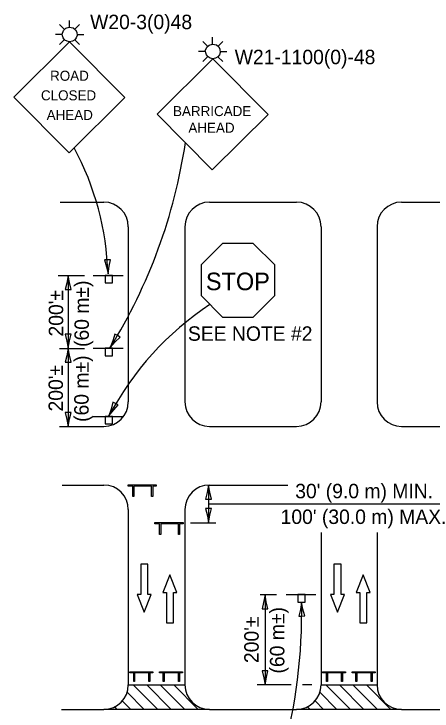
# Model space of a CAD drawing. Extents: x 2262159 to 2262789, y -3123457 to -3123057.
# Drawn here: x 2262465.8 to 2262549.2, y -3123284.5 to -3123145.6 of the extents above; entities that cross this region are included whole.
import ezdxf

# ---------------------------------------------------------------- set-up
doc = ezdxf.new("R2010")
doc.units = 0
for name, color, linetype in [('RD_Pr_Roadway_Dimensions', 7, 'Continuous'), ('RD_Pr_Roadway_Items', 7, 'Continuous'), ('RD_Pr_Roadway_Notes', 7, 'Continuous'), ('ST_Pr_Sign', 7, 'Continuous')]:
    doc.layers.add(name, color=color, linetype=linetype)

msp = doc.modelspace()

# ---------------------------------------------------------------- linework, layer by layer
at = {"layer": 'RD_Pr_Roadway_Dimensions'}
for p, q in [((2262474.64, -3123197.7), (2262479.9, -3123197.7)), ((2262476.64, -3123197.75), (2262476.64, -3123212.24)), ((2262474.92, -3123212.26), (2262479.87, -3123212.26)), ((2262476.64, -3123212.24), (2262476.64, -3123227.8)), ((2262504.62, -3123239.48), (2262504.62, -3123246.98)), ((2262504.62, -3123243.23), (2262581.14, -3123243.23)), ((2262501.03, -3123247.01), (2262506.1, -3123247.01)), ((2262518.2, -3123261.35), (2262514.88, -3123261.35)), ((2262515.88, -3123261.35), (2262515.88, -3123279.27)), ((2262521.06, -3123279.27), (2262514.31, -3123279.27)), ((2262525.18, -3123279.27), (2262523.33, -3123279.27))]:
    msp.add_line(p, q, dxfattribs=at)
for points in [[(2262476.05, -3123200.55), (2262476.64, -3123200.55), (2262477.23, -3123200.55), (2262476.88, -3123199.15), (2262476.64, -3123197.75), (2262476.37, -3123199.24)], [(2262477.23, -3123209.44), (2262476.64, -3123209.44), (2262476.05, -3123209.44), (2262476.4, -3123210.84), (2262476.64, -3123212.24), (2262476.91, -3123210.74)], [(2262476.05, -3123215.03), (2262476.64, -3123215.03), (2262477.23, -3123215.03), (2262476.88, -3123213.63), (2262476.64, -3123212.24), (2262476.37, -3123213.73)], [(2262477.23, -3123225), (2262476.64, -3123225), (2262476.05, -3123225), (2262476.4, -3123226.4), (2262476.64, -3123227.8), (2262476.91, -3123226.31)], [(2262504.04, -3123242.28), (2262504.62, -3123242.28), (2262505.21, -3123242.28), (2262504.87, -3123240.88), (2262504.62, -3123239.48), (2262504.35, -3123240.97)], [(2262505.21, -3123244.18), (2262504.62, -3123244.18), (2262504.04, -3123244.18), (2262504.38, -3123245.58), (2262504.62, -3123246.98), (2262504.9, -3123245.49)], [(2262515.29, -3123264.15), (2262515.88, -3123264.15), (2262516.46, -3123264.15), (2262516.12, -3123262.75), (2262515.88, -3123261.35), (2262515.6, -3123262.84)], [(2262516.46, -3123276.47), (2262515.88, -3123276.47), (2262515.29, -3123276.47), (2262515.63, -3123277.87), (2262515.88, -3123279.27), (2262516.15, -3123277.78)]]:
    msp.add_lwpolyline(points, close=True, dxfattribs=at)
at = {"layer": 'RD_Pr_Roadway_Items'}
for p, q in [((2262475.91, -3123148.72), (2262474.94, -3123147.74)), ((2262475.91, -3123148.72), (2262474.94, -3123147.74)), ((2262476.93, -3123148.27), (2262476.93, -3123146.92)), ((2262476.93, -3123148.27), (2262476.93, -3123146.92)), ((2262476.93, -3123148.27), (2262476.93, -3123146.92)), ((2262476.93, -3123148.27), (2262476.93, -3123146.92)), ((2262477.97, -3123148.69), (2262478.92, -3123147.75)), ((2262477.97, -3123148.69), (2262478.92, -3123147.75)), ((2262475.47, -3123149.73), (2262474.11, -3123149.73)), ((2262475.47, -3123149.73), (2262474.11, -3123149.73)), ((2262475.93, -3123150.73), (2262474.93, -3123151.72)), ((2262475.93, -3123150.73), (2262474.93, -3123151.72)), ((2262477.96, -3123150.78), (2262478.91, -3123151.73)), ((2262477.96, -3123150.78), (2262478.91, -3123151.73)), ((2262478.4, -3123149.74), (2262479.74, -3123149.74)), ((2262478.4, -3123149.74), (2262479.74, -3123149.74)), ((2262505.39, -3123151.62), (2262505.39, -3123150.26)), ((2262505.39, -3123151.62), (2262505.39, -3123150.26)), ((2262504.46, -3123152.09), (2262503.48, -3123151.1)), ((2262504.46, -3123152.09), (2262503.48, -3123151.1)), ((2262506.51, -3123152.06), (2262507.46, -3123151.12)), ((2262506.51, -3123152.06), (2262507.46, -3123151.12)), ((2262504.02, -3123153.1), (2262502.65, -3123153.09)), ((2262504.02, -3123153.1), (2262502.65, -3123153.09)), ((2262506.94, -3123153.11), (2262508.28, -3123153.11)), ((2262506.94, -3123153.11), (2262508.28, -3123153.11)), ((2262504.47, -3123154.09), (2262503.47, -3123155.08)), ((2262504.47, -3123154.09), (2262503.47, -3123155.08)), ((2262506.5, -3123154.14), (2262507.45, -3123155.1)), ((2262506.5, -3123154.14), (2262507.45, -3123155.1)), ((2262475.07, -3123183.12), (2262483.74, -3123183.12)), ((2262504.79, -3123183.12), (2262522.16, -3123183.12)), ((2262543.1, -3123183.12), (2262560.48, -3123183.12)), ((2262488.63, -3123188.01), (2262488.63, -3123222.91)), ((2262499.9, -3123188.01), (2262499.9, -3123222.91)), ((2262527.05, -3123188.01), (2262527.05, -3123222.91)), ((2262538.21, -3123188.01), (2262538.21, -3123222.91)), ((2262481.65, -3123197.73), (2262487.58, -3123197.73)), ((2262481.65, -3123212.23), (2262487.58, -3123212.23)), ((2262481.65, -3123225.81), (2262487.58, -3123225.81)), ((2262474.94, -3123227.8), (2262483.74, -3123227.8)), ((2262504.79, -3123227.8), (2262522.16, -3123227.8)), ((2262543.1, -3123227.8), (2262560.48, -3123227.8)), ((2262475.43, -3123239.48), (2262483.74, -3123239.48)), ((2262504.79, -3123239.48), (2262520.41, -3123239.48)), ((2262488.63, -3123244.37), (2262488.63, -3123279.27)), ((2262499.9, -3123244.37), (2262499.9, -3123279.27)), ((2262527.05, -3123248.95), (2262527.05, -3123279.27)), ((2262538.21, -3123248.95), (2262538.21, -3123279.27)), ((2262520.09, -3123261.29), (2262526.03, -3123261.29)), ((2262488.63, -3123279.27), (2262499.9, -3123279.27)), ((2262494.49, -3123284.16), (2262489.6, -3123279.27)), ((2262497.18, -3123284.16), (2262492.29, -3123279.27)), ((2262499.87, -3123284.16), (2262494.98, -3123279.27)), ((2262502.55, -3123284.16), (2262497.67, -3123279.27)), ((2262527.05, -3123279.27), (2262538.21, -3123279.27)), ((2262532.91, -3123284.16), (2262528.02, -3123279.27)), ((2262535.59, -3123284.16), (2262530.71, -3123279.27)), ((2262538.28, -3123284.16), (2262533.39, -3123279.27)), ((2262540.97, -3123284.16), (2262536.08, -3123279.27)), ((2262491.8, -3123284.16), (2262488.4, -3123280.75)), ((2262530.22, -3123284.16), (2262526.82, -3123280.75)), ((2262489.12, -3123284.16), (2262487.43, -3123282.47)), ((2262527.53, -3123284.16), (2262525.85, -3123282.47)), ((2262475.29, -3123284.16), (2262483.74, -3123284.16)), ((2262504.79, -3123284.16), (2262483.74, -3123284.16)), ((2262486.43, -3123284.16), (2262485.92, -3123283.65)), ((2262504.79, -3123284.16), (2262522.16, -3123284.16)), ((2262543.1, -3123284.16), (2262522.16, -3123284.16)), ((2262524.85, -3123284.16), (2262524.33, -3123283.65)), ((2262543.1, -3123284.16), (2262560.48, -3123284.16))]:
    msp.add_line(p, q, dxfattribs=at)
for points in [[(2262475.39, -3123149.59), (2262475.43, -3123149.63), (2262475.72, -3123148.92), (2262476.2, -3123148.45), (2262476.84, -3123148.25), (2262477.64, -3123148.42), (2262478.09, -3123148.79), (2262478.36, -3123149.28), (2262478.4, -3123149.92), (2262478.25, -3123150.41), (2262477.95, -3123150.79), (2262477.48, -3123151.08), (2262476.9, -3123151.2), (2262487.94, -3123162.29), (2262476.82, -3123173.29), (2262465.82, -3123162.22), (2262476.92, -3123151.19), (2262476.42, -3123151.07), (2262476, -3123150.82), (2262475.65, -3123150.39), (2262475.52, -3123149.99), (2262475.46, -3123149.66)], [(2262475.39, -3123149.59), (2262475.43, -3123149.63), (2262475.72, -3123148.92), (2262476.2, -3123148.45), (2262476.84, -3123148.25), (2262477.64, -3123148.42), (2262478.09, -3123148.79), (2262478.36, -3123149.28), (2262478.4, -3123149.92), (2262478.25, -3123150.41), (2262477.95, -3123150.79), (2262477.48, -3123151.08), (2262476.9, -3123151.2), (2262487.94, -3123162.29), (2262476.82, -3123173.29), (2262465.82, -3123162.22), (2262476.92, -3123151.19), (2262476.42, -3123151.07), (2262476, -3123150.82), (2262475.65, -3123150.39), (2262475.52, -3123149.99), (2262475.46, -3123149.66)], [(2262503.98, -3123153), (2262504.26, -3123152.28), (2262504.74, -3123151.82), (2262505.39, -3123151.62), (2262506.18, -3123151.78), (2262506.64, -3123152.16), (2262506.9, -3123152.65), (2262506.95, -3123153.29), (2262506.79, -3123153.78), (2262506.5, -3123154.15), (2262506.02, -3123154.45), (2262505.45, -3123154.57), (2262516.49, -3123165.65), (2262505.37, -3123176.65), (2262494.37, -3123165.58), (2262505.46, -3123154.56), (2262504.96, -3123154.44), (2262504.54, -3123154.19), (2262504.2, -3123153.76), (2262504.06, -3123153.36), (2262504, -3123153.03)], [(2262503.98, -3123153), (2262504.26, -3123152.28), (2262504.74, -3123151.82), (2262505.39, -3123151.62), (2262506.18, -3123151.78), (2262506.64, -3123152.16), (2262506.9, -3123152.65), (2262506.95, -3123153.29), (2262506.79, -3123153.78), (2262506.5, -3123154.15), (2262506.02, -3123154.45), (2262505.45, -3123154.57), (2262516.49, -3123165.65), (2262505.37, -3123176.65), (2262494.37, -3123165.58), (2262505.46, -3123154.56), (2262504.96, -3123154.44), (2262504.54, -3123154.19), (2262504.2, -3123153.76), (2262504.06, -3123153.36), (2262504, -3123153.03)], [(2262513.51, -3123206.02), (2262517.82, -3123201.72), (2262517.82, -3123195.63), (2262513.51, -3123191.33), (2262507.43, -3123191.33), (2262503.12, -3123195.63), (2262503.12, -3123201.72), (2262507.43, -3123206.02), (2262513.51, -3123206.02)], [(2262488.58, -3123239.44), (2262494.21, -3123239.44), (2262494.21, -3123239.68), (2262493.51, -3123239.68), (2262493.51, -3123241.79), (2262493.27, -3123241.79), (2262493.27, -3123239.68), (2262489.75, -3123239.68), (2262489.75, -3123241.79), (2262489.52, -3123241.79), (2262489.52, -3123239.68), (2262488.58, -3123239.68), (2262488.58, -3123239.44)], [(2262493.92, -3123246.96), (2262499.55, -3123246.96), (2262499.55, -3123247.2), (2262498.85, -3123247.2), (2262498.85, -3123249.31), (2262498.61, -3123249.31), (2262498.61, -3123247.2), (2262495.09, -3123247.2), (2262495.09, -3123249.31), (2262494.86, -3123249.31), (2262494.86, -3123247.2), (2262493.92, -3123247.2), (2262493.92, -3123246.96)], [(2262488.94, -3123276.71), (2262493.51, -3123276.71), (2262493.51, -3123276.91), (2262492.94, -3123276.91), (2262492.94, -3123278.61), (2262492.74, -3123278.61), (2262492.74, -3123276.91), (2262489.89, -3123276.91), (2262489.89, -3123278.61), (2262489.7, -3123278.61), (2262489.7, -3123276.91), (2262488.94, -3123276.91), (2262488.94, -3123276.71)], [(2262494.83, -3123276.71), (2262499.4, -3123276.71), (2262499.4, -3123276.91), (2262498.83, -3123276.91), (2262498.83, -3123278.61), (2262498.64, -3123278.61), (2262498.64, -3123276.91), (2262495.78, -3123276.91), (2262495.78, -3123278.61), (2262495.59, -3123278.61), (2262495.59, -3123276.91), (2262494.83, -3123276.91), (2262494.83, -3123276.71)], [(2262527.36, -3123276.71), (2262531.92, -3123276.71), (2262531.92, -3123276.91), (2262531.35, -3123276.91), (2262531.35, -3123278.61), (2262531.16, -3123278.61), (2262531.16, -3123276.91), (2262528.31, -3123276.91), (2262528.31, -3123278.61), (2262528.12, -3123278.61), (2262528.12, -3123276.91), (2262527.36, -3123276.91), (2262527.36, -3123276.71)], [(2262533.25, -3123276.71), (2262537.81, -3123276.71), (2262537.81, -3123276.91), (2262537.24, -3123276.91), (2262537.24, -3123278.61), (2262537.05, -3123278.61), (2262537.05, -3123276.91), (2262534.2, -3123276.91), (2262534.2, -3123278.61), (2262534.01, -3123278.61), (2262534.01, -3123276.91), (2262533.25, -3123276.91), (2262533.25, -3123276.71)]]:
    msp.add_lwpolyline(points, dxfattribs=at)
for points in [[(2262483.98, -3123197.73), (2262483.98, -3123199.22), (2262485.46, -3123199.22), (2262485.46, -3123197.73)], [(2262483.98, -3123212.23), (2262483.98, -3123213.72), (2262485.46, -3123213.72), (2262485.46, -3123212.23)], [(2262483.98, -3123225.81), (2262483.98, -3123227.3), (2262485.46, -3123227.3), (2262485.46, -3123225.81)], [(2262492.51, -3123255.22), (2262491.1, -3123255.22), (2262491.1, -3123261.29), (2262490.39, -3123261.29), (2262491.8, -3123264.8), (2262493.21, -3123261.29), (2262492.51, -3123261.29)], [(2262531.05, -3123255.22), (2262529.63, -3123255.22), (2262529.63, -3123261.29), (2262528.93, -3123261.29), (2262530.34, -3123264.8), (2262531.75, -3123261.29), (2262531.05, -3123261.29)], [(2262496.21, -3123266.95), (2262497.62, -3123266.95), (2262497.62, -3123260.88), (2262498.33, -3123260.88), (2262496.91, -3123257.37), (2262495.5, -3123260.88), (2262496.21, -3123260.88)], [(2262534.75, -3123266.95), (2262536.16, -3123266.95), (2262536.16, -3123260.88), (2262536.86, -3123260.88), (2262535.45, -3123257.37), (2262534.04, -3123260.88), (2262534.75, -3123260.88)], [(2262522.42, -3123261.29), (2262522.42, -3123262.78), (2262523.91, -3123262.78), (2262523.91, -3123261.29)]]:
    msp.add_lwpolyline(points, close=True, dxfattribs=at)
for centre, start, end in [((2262483.74, -3123188.01), 0, 90), ((2262504.79, -3123188.01), 90, 180), ((2262522.16, -3123188.01), 0, 90), ((2262543.1, -3123188.01), 90, 180), ((2262483.74, -3123222.91), 270, 360), ((2262504.79, -3123222.91), 180, 270), ((2262522.16, -3123222.91), 270, 360), ((2262543.1, -3123222.91), 180, 270), ((2262483.74, -3123244.37), 0, 90), ((2262504.79, -3123244.37), 90, 180), ((2262483.74, -3123279.27), 270, 360), ((2262504.79, -3123279.27), 180, 270), ((2262522.16, -3123279.27), 270, 0), ((2262543.1, -3123279.27), 180, 270)]:
    msp.add_arc(centre, 4.89, start, end, dxfattribs=at)
at = {"layer": 'RD_Pr_Roadway_Notes'}
for points in [[(2262485.07, -3123194.58), (2262484.49, -3123194.6), (2262483.9, -3123194.62), (2262484.29, -3123196), (2262484.58, -3123197.4), (2262484.8, -3123195.89)], [(2262486.97, -3123210.02), (2262486.47, -3123209.71), (2262485.97, -3123209.4), (2262485.53, -3123210.77), (2262484.99, -3123212.09), (2262486.01, -3123210.96)], [(2262486.6, -3123223.5), (2262486.08, -3123223.23), (2262485.57, -3123222.95), (2262485.21, -3123224.35), (2262484.77, -3123225.7), (2262485.71, -3123224.51)], [(2262522.64, -3123265.59), (2262523.23, -3123265.58), (2262523.81, -3123265.56), (2262523.44, -3123264.17), (2262523.17, -3123262.78), (2262522.93, -3123264.27)]]:
    msp.add_lwpolyline(points, close=True, dxfattribs=at)
for centre, radius, start, end in [((2262394.38, -3123155.59), 106.78, 328.0575, 351.5653), ((2262427.39, -3123199.28), 57.22, 1.8874, 28.1544), ((2262538.67, -3123254.33), 61.03, 123.6002, 152.027), ((2262417.22, -3123265.06), 105.97, 327.6749, 1.2344)]:
    msp.add_arc(centre, radius, start, end, dxfattribs=at)

# ---------------------------------------------------------------- texts
at = {"layer": 'RD_Pr_Roadway_Dimensions'}
for s, p in [('(60 m±)', (2262480.77, -3123211.97)), ("200'±", (2262475.65, -3123209.89)), ('(60 m±)', (2262480.72, -3123226.9)), ("200'±", (2262475.6, -3123224.82)), ('(60 m±)', (2262519.74, -3123277.02)), ("200'±", (2262514.62, -3123274.94))]:
    msp.add_text(s, height=2.88, rotation=90, dxfattribs=at).set_placement(p)
for s, p in [("30' (9.0 m) MIN.", (2262521.9, -3123242.11)), ("100' (30.0 m) MAX.", (2262518.99, -3123247.23))]:
    msp.add_text(s, height=2.88, dxfattribs=at).set_placement(p)
at = {"layer": 'RD_Pr_Roadway_Notes'}
msp.add_text('SEE NOTE #2', height=2.88, dxfattribs=at).set_placement((2262500.51, -3123210.74))
at = {"layer": 'ST_Pr_Sign'}
for s, height, p in [('W20-3(0)48', 2.88, (2262481.01, -3123148.66)), ('W21-1100(0)-48', 2.88, (2262509.84, -3123155.64)), ('ROAD', 2, (2262473.03, -3123158.94)), ('CLOSED', 2, (2262471.21, -3123162.84)), ('AHEAD', 2, (2262472.35, -3123166.75)), ('BARRICADE', 2, (2262497.54, -3123165.98)), ('AHEAD', 2, (2262500.6, -3123169.3)), ('STOP', 3.5, (2262504.1, -3123200.66))]:
    msp.add_text(s, height=height, dxfattribs=at).set_placement(p)

doc.saveas('drawing.dxf')
